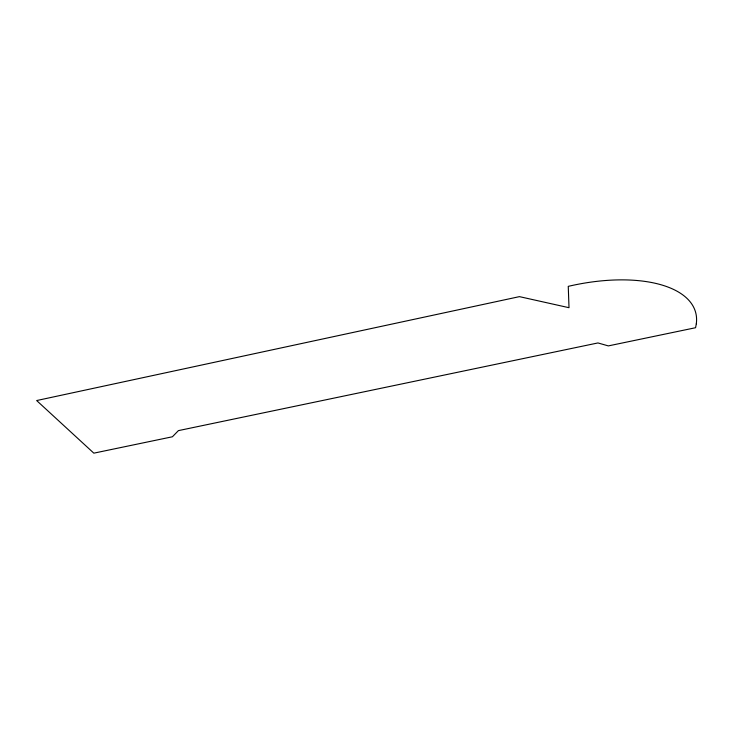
<?xml version="1.0" encoding="UTF-8"?>
<svg xmlns="http://www.w3.org/2000/svg" width="733" height="733" viewBox="0 0 733 733"><rect width="100%" height="100%" fill="white"/><g stroke="black" fill="none" stroke-linecap="round" stroke-linejoin="round"><path stroke-width="1.1" d="M696.295 323.83L695.59 327.715L608.335 345.903L597.954 342.943L178.421 430.619L172.411 436.776L93.833 453.159L36.65 400.548L519.44 296.636L569.01 307.704L568.258 286.356A123.785 57.834 -14.7 0 1 696.295 323.83"/></g></svg>
